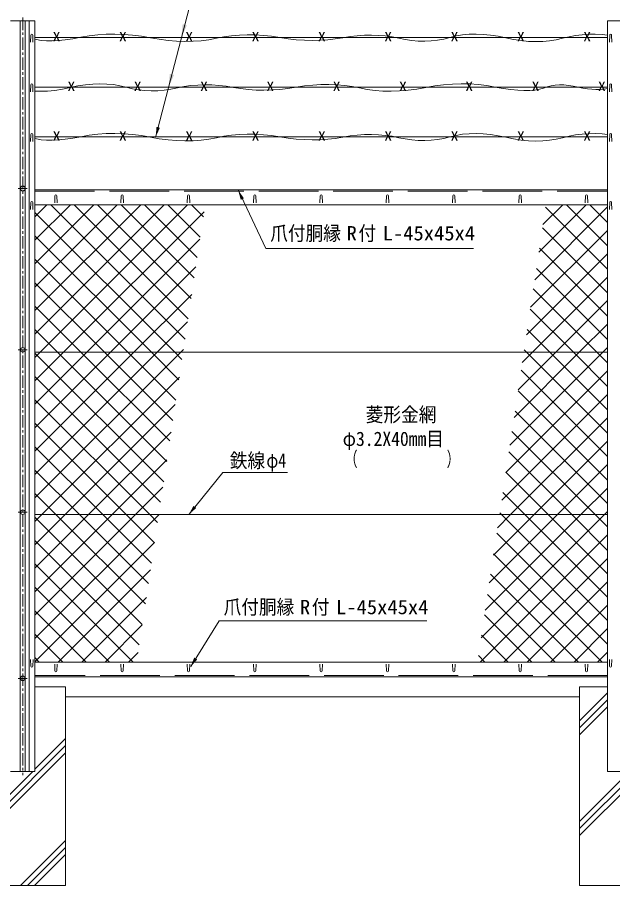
# Model space of a CAD drawing. Units: millimetres, scale not verified. Extents: x -4455 to 4455, y -3150 to 3150.
# Drawn here: x -3242 to -1447, y -786 to 1835 of the extents above; entities that cross this region are included whole.
import ezdxf
from ezdxf.enums import TextEntityAlignment as Align

# ---------------------------------------------------------------- set-up
doc = ezdxf.new("R2010")
doc.units = ezdxf.units.MM
doc.header["$LTSCALE"] = 30
doc.linetypes.add('DASHED', pattern=[7.5, 6, -1.5])
doc.linetypes.add('USER1', pattern=[2, 1.25, -0.25, 0.25, -0.25])
for name, color, linetype, lineweight in [('0-0_1部材', 3, 'Continuous', 18), ('0-3_8部品', 3, 'Continuous', 18), ('0-5_0', 3, 'Continuous', 18), ('0-6_4基礎', 4, 'Continuous', 18), ('0-7_2網', 4, 'Continuous', 18), ('0-A_6文字', 3, 'Continuous', 9), ('0-B_中心線', 1, 'USER1', 18), ('0-C_KOUZOU', 7, 'Continuous', 9), ('0-E_GL', 7, 'Continuous', 9)]:
    doc.layers.add(name, color=color, linetype=linetype, lineweight=lineweight)
doc.styles.add('ＭＳ ゴシック', font='')
doc.styles.get('ＭＳ ゴシック').set_extended_font_data('MS Gothic')

msp = doc.modelspace()

# ---------------------------------------------------------------- linework, layer by layer
at = {"layer": '0-0_1部材', "color": 7, "lineweight": 9}
for p, q in [((-3189.01, 1824.06), (-3262.01, 1824.06)), ((-3189.01, 1824.06), (-3189.01, -440.94)), ((-1462.01, 1824.06), (-1462.01, -440.94)), ((-1389.01, 1824.06), (-1462.01, 1824.06)), ((-3189.01, 1314.06), (-1462.01, 1314.06)), ((-3189.01, 1269.06), (-1462.01, 1269.06))]:
    msp.add_line(p, q, dxfattribs=at)
at = {"layer": '0-0_1部材'}
for p, q in [((-3233.01, 1824.06), (-3233.01, -440.94)), ((-3218.01, 1824.06), (-3218.01, -440.94)), ((-3206.51, 1824.06), (-3206.51, -440.94)), ((-3129.26, 1275.56), (-3128.51, 1296.06)), ((-3121.76, 1275.56), (-3122.51, 1296.06)), ((-2929.26, 1275.56), (-2928.51, 1296.06)), ((-2921.76, 1275.56), (-2922.51, 1296.06)), ((-2729.26, 1275.56), (-2728.51, 1296.06)), ((-2721.76, 1275.56), (-2722.51, 1296.06)), ((-2529.26, 1275.56), (-2528.51, 1296.06)), ((-2521.76, 1275.56), (-2522.51, 1296.06)), ((-2329.26, 1275.56), (-2328.51, 1296.06)), ((-2321.76, 1275.56), (-2322.51, 1296.06)), ((-2129.26, 1275.56), (-2128.51, 1296.06)), ((-2121.76, 1275.56), (-2122.51, 1296.06)), ((-1929.26, 1275.56), (-1928.51, 1296.06)), ((-1921.76, 1275.56), (-1922.51, 1296.06)), ((-1729.26, 1275.56), (-1728.51, 1296.06)), ((-1721.76, 1275.56), (-1722.51, 1296.06)), ((-1529.26, 1275.56), (-1528.51, 1296.06)), ((-1521.76, 1275.56), (-1522.51, 1296.06)), ((-1462.01, 824.06), (-3189.01, 824.06)), ((-1462.01, 334.06), (-3189.01, 334.06)), ((-3129.26, -117.44), (-3128.51, -137.94)), ((-3121.76, -117.44), (-3122.51, -137.94)), ((-2929.26, -117.44), (-2928.51, -137.94)), ((-2921.76, -117.44), (-2922.51, -137.94)), ((-2729.26, -117.44), (-2728.51, -137.94)), ((-2721.76, -117.44), (-2722.51, -137.94)), ((-2529.26, -117.44), (-2528.51, -137.94)), ((-2521.76, -117.44), (-2522.51, -137.94)), ((-2329.26, -117.44), (-2328.51, -137.94)), ((-2321.76, -117.44), (-2322.51, -137.94)), ((-2129.26, -117.44), (-2128.51, -137.94)), ((-2121.76, -117.44), (-2122.51, -137.94)), ((-1929.26, -117.44), (-1928.51, -137.94)), ((-1921.76, -117.44), (-1922.51, -137.94)), ((-1729.26, -117.44), (-1728.51, -137.94)), ((-1721.76, -117.44), (-1722.51, -137.94)), ((-1529.26, -117.44), (-1528.51, -137.94)), ((-1521.76, -117.44), (-1522.51, -137.94))]:
    msp.add_line(p, q, dxfattribs=at)
at = {"layer": '0-0_1部材', "color": 1}
for p, q in [((-1478.54, 1783.22), (-1462.01, 1781.65)), ((-3189.01, 1774.06), (-1462.01, 1774.06)), ((-3189.01, 1624.06), (-1462.01, 1624.06)), ((-3189.01, 1474.06), (-1462.01, 1474.06)), ((-1478.54, 1483.22), (-1462.01, 1481.65))]:
    msp.add_line(p, q, dxfattribs=at)
at = {"layer": '0-0_1部材', "color": 1, "linetype": 'DASHED'}
for p, q in [((-3189.01, 1310.06), (-1462.01, 1310.06)), ((-1462.01, -151.94), (-3189.01, -151.94))]:
    msp.add_line(p, q, dxfattribs=at)
at = {"layer": '0-0_1部材', "color": 1}
for points in [[(-3189.01, 1769.55), (-3183.76, 1767.94), (-3169.96, 1765.42), (-3154.41, 1764.06), (-3137.1, 1763.87), (-3118.04, 1764.84), (-3097.22, 1766.98), (-3074.64, 1770.29), (-3050.31, 1774.77), (-3024.97, 1779.17), (-2999.39, 1782.27), (-2973.56, 1784.07), (-2947.48, 1784.55), (-2921.14, 1783.73), (-2894.56, 1781.61), (-2867.74, 1778.17), (-2840.66, 1773.43), (-2813.74, 1768.69), (-2787.4, 1765.24), (-2761.64, 1763.1), (-2736.45, 1762.25), (-2711.83, 1762.7), (-2687.79, 1764.44), (-2664.33, 1767.49), (-2641.44, 1771.83), (-2618.68, 1776.24), (-2595.59, 1779.47), (-2572.17, 1781.53), (-2548.43, 1782.42), (-2524.37, 1782.13), (-2499.98, 1780.67), (-2475.26, 1778.04), (-2450.22, 1774.23), (-2425.21, 1770.37), (-2400.57, 1767.59), (-2376.31, 1765.88), (-2352.42, 1765.24), (-2328.9, 1765.68), (-2305.76, 1767.19), (-2283, 1769.77)], [(-2283, 1769.77), (-2260.61, 1773.43), (-2238.54, 1777.08), (-2216.75, 1779.62), (-2195.24, 1781.07), (-2174, 1781.42), (-2153.04, 1780.67), (-2132.35, 1778.83), (-2111.93, 1775.88), (-2091.79, 1771.83), (-2071.88, 1767.85), (-2052.14, 1765.09), (-2032.58, 1763.56), (-2013.19, 1763.25), (-1993.97, 1764.16), (-1974.93, 1766.29), (-1956.07, 1769.65), (-1937.38, 1774.23), (-1918.47, 1778.76), (-1898.93, 1781.95), (-1878.76, 1783.8), (-1857.97, 1784.32), (-1836.56, 1783.5), (-1814.52, 1781.35), (-1791.85, 1777.86), (-1768.57, 1773.03), (-1745.24, 1768.21), (-1722.46, 1764.72), (-1700.23, 1762.57), (-1678.56, 1761.75), (-1657.43, 1762.27), (-1636.85, 1764.12), (-1616.83, 1767.31), (-1597.35, 1771.83), (-1578.05, 1776.48), (-1558.55, 1780.02), (-1538.85, 1782.47), (-1518.94, 1783.82), (-1498.84, 1784.07), (-1478.54, 1783.22)], [(-3036.49, 1631.35), (-3059.16, 1627.86), (-3082.45, 1623.03), (-3105.78, 1618.21), (-3128.55, 1614.72), (-3150.78, 1612.57), (-3172.46, 1611.75), (-3189.01, 1612.15)], [(-2186.68, 1617.49), (-2209.57, 1621.83), (-2232.34, 1626.24), (-2255.43, 1629.47), (-2278.84, 1631.53), (-2302.58, 1632.42), (-2326.65, 1632.13), (-2351.03, 1630.67), (-2375.75, 1628.04), (-2400.79, 1624.23), (-2425.8, 1620.37), (-2450.44, 1617.59), (-2474.71, 1615.88), (-2498.6, 1615.24), (-2522.11, 1615.68), (-2545.25, 1617.19), (-2568.02, 1619.77), (-2590.41, 1623.43), (-2612.47, 1627.08), (-2634.26, 1629.62), (-2655.77, 1631.07), (-2677.01, 1631.42), (-2697.98, 1630.67), (-2718.67, 1628.83), (-2739.08, 1625.88), (-2759.22, 1621.83), (-2779.13, 1617.85), (-2798.87, 1615.09), (-2818.44, 1613.56), (-2837.83, 1613.25), (-2857.04, 1614.16), (-2876.08, 1616.29), (-2894.94, 1619.65), (-2913.63, 1624.23), (-2932.55, 1628.76), (-2952.09, 1631.95), (-2972.25, 1633.8), (-2993.04, 1634.32), (-3014.45, 1633.5), (-3036.49, 1631.35)], [(-1462.01, 1621.14), (-1466.77, 1619.74), (-1476.17, 1618.05), (-1486.42, 1617.15), (-1497.54, 1617.05), (-1509.52, 1617.76), (-1522.35, 1619.27), (-1536.05, 1621.58), (-1550.61, 1624.69), (-1565.35, 1627.72), (-1579.62, 1629.77), (-1593.42, 1630.85), (-1606.73, 1630.95), (-1619.57, 1630.08), (-1631.93, 1628.24), (-1643.81, 1625.42), (-1655.21, 1621.63), (-1667.25, 1617.94), (-1681.05, 1615.42), (-1696.6, 1614.06), (-1713.91, 1613.87), (-1732.98, 1614.84), (-1753.8, 1616.98), (-1776.37, 1620.29), (-1800.71, 1624.77), (-1826.04, 1629.17), (-1851.62, 1632.27), (-1877.46, 1634.07), (-1903.54, 1634.55), (-1929.87, 1633.73), (-1956.45, 1631.61), (-1983.28, 1628.17), (-2010.36, 1623.43), (-2037.27, 1618.69), (-2063.61, 1615.24), (-2089.37, 1613.1), (-2114.56, 1612.25), (-2139.18, 1612.7), (-2163.22, 1614.44), (-2186.68, 1617.49)], [(-3189.01, 1469.55), (-3183.76, 1467.94), (-3169.96, 1465.42), (-3154.41, 1464.06), (-3137.1, 1463.87), (-3118.04, 1464.84), (-3097.22, 1466.98), (-3074.64, 1470.29), (-3050.31, 1474.77), (-3024.97, 1479.17), (-2999.39, 1482.27), (-2973.56, 1484.07), (-2947.48, 1484.55), (-2921.14, 1483.73), (-2894.56, 1481.61), (-2867.74, 1478.17), (-2840.66, 1473.43), (-2813.74, 1468.69), (-2787.4, 1465.24), (-2761.64, 1463.1), (-2736.45, 1462.25), (-2711.83, 1462.7), (-2687.79, 1464.44), (-2664.33, 1467.49), (-2641.44, 1471.83), (-2618.68, 1476.24), (-2595.59, 1479.47), (-2572.17, 1481.53), (-2548.43, 1482.42), (-2524.37, 1482.13), (-2499.98, 1480.67), (-2475.26, 1478.04), (-2450.22, 1474.23), (-2425.21, 1470.37), (-2400.57, 1467.59), (-2376.31, 1465.88), (-2352.42, 1465.24), (-2328.9, 1465.68), (-2305.76, 1467.19), (-2283, 1469.77)], [(-2283, 1469.77), (-2260.61, 1473.43), (-2238.54, 1477.08), (-2216.75, 1479.62), (-2195.24, 1481.07), (-2174, 1481.42), (-2153.04, 1480.67), (-2132.35, 1478.83), (-2111.93, 1475.88), (-2091.79, 1471.83), (-2071.88, 1467.85), (-2052.14, 1465.09), (-2032.58, 1463.56), (-2013.19, 1463.25), (-1993.97, 1464.16), (-1974.93, 1466.29), (-1956.07, 1469.65), (-1937.38, 1474.23), (-1918.47, 1478.76), (-1898.93, 1481.95), (-1878.76, 1483.8), (-1857.97, 1484.32), (-1836.56, 1483.5), (-1814.52, 1481.35), (-1791.85, 1477.86), (-1768.57, 1473.03), (-1745.24, 1468.21), (-1722.46, 1464.72), (-1700.23, 1462.57), (-1678.56, 1461.75), (-1657.43, 1462.27), (-1636.85, 1464.12), (-1616.83, 1467.31), (-1597.35, 1471.83), (-1578.05, 1476.48), (-1558.55, 1480.02), (-1538.85, 1482.47), (-1518.94, 1483.82), (-1498.84, 1484.07), (-1478.54, 1483.22)]]:
    msp.add_lwpolyline(points, dxfattribs=at)
at = {"layer": '0-0_1部材'}
for centre, start, end in [((-3125.51, 1296.06), 0, 180), ((-2925.51, 1296.06), 0, 180), ((-2725.51, 1296.06), 0, 180), ((-2525.51, 1296.06), 0, 180), ((-2325.51, 1296.06), 0, 180), ((-2125.51, 1296.06), 0, 180), ((-1925.51, 1296.06), 0, 180), ((-1725.51, 1296.06), 0, 180), ((-1525.51, 1296.06), 0, 180), ((-3125.51, -137.94), 180, 0), ((-2925.51, -137.94), 180, 0), ((-2725.51, -137.94), 180, 0), ((-2525.51, -137.94), 180, 0), ((-2325.51, -137.94), 180, 0), ((-2125.51, -137.94), 180, 0), ((-1925.51, -137.94), 180, 0), ((-1725.51, -137.94), 180, 0), ((-1525.51, -137.94), 180, 0)]:
    msp.add_arc(centre, 3, start, end, dxfattribs=at)
at = {"layer": '0-3_8部品', "color": 1, "linetype": 'USER1'}
for p, q in [((-3238.95, 1318.51), (-3212.07, 1318.51)), ((-3238.94, 831.19), (-3212.06, 831.19)), ((-3238.94, 341.19), (-3212.06, 341.19)), ((-3238.94, -160.39), (-3212.06, -160.39))]:
    msp.add_line(p, q, dxfattribs=at)
at = {"layer": '0-3_8部品'}
msp.add_lwpolyline([(-3217.68, 1318.51), (-3221.6, 1325.3), (-3229.44, 1325.3), (-3233.36, 1318.51), (-3229.44, 1311.72), (-3221.6, 1311.72)], close=True, dxfattribs=at)
for centre in [(-3225.52, 1318.51), (-3225.51, 831.19), (-3225.51, 341.19), (-3225.51, -160.39)]:
    msp.add_circle(centre, 6.8, dxfattribs=at)
at = {"layer": '0-5_0'}
for p, q in [((-3202.26, 1760.43), (-3201.51, 1780.93)), ((-3194.76, 1760.43), (-3195.51, 1780.93)), ((-1456.26, 1760.43), (-1455.51, 1780.93)), ((-1448.76, 1760.43), (-1449.51, 1780.93)), ((-3202.26, 1610.43), (-3201.51, 1630.93)), ((-3194.76, 1610.43), (-3195.51, 1630.93)), ((-1456.26, 1610.43), (-1455.51, 1630.93)), ((-1448.76, 1610.43), (-1449.51, 1630.93)), ((-3202.26, 1460.43), (-3201.51, 1480.93)), ((-3194.76, 1460.43), (-3195.51, 1480.93)), ((-1456.26, 1460.43), (-1455.51, 1480.93)), ((-1448.76, 1460.43), (-1449.51, 1480.93)), ((-3202.26, 1255.43), (-3201.51, 1275.93)), ((-3194.76, 1255.43), (-3195.51, 1275.93)), ((-1456.26, 1255.43), (-1455.51, 1275.93)), ((-1448.76, 1255.43), (-1449.51, 1275.93)), ((-3202.01, -102.92), (-3201.26, -123.42)), ((-3194.51, -102.92), (-3195.26, -123.42)), ((-1456.51, -102.92), (-1455.76, -123.42)), ((-1449.01, -102.92), (-1449.76, -123.42))]:
    msp.add_line(p, q, dxfattribs=at)
for centre, start, end in [((-3198.51, 1780.93), 0, 180), ((-1452.51, 1780.93), 0, 180), ((-3198.51, 1630.93), 0, 180), ((-1452.51, 1630.93), 0, 180), ((-3198.51, 1480.93), 0, 180), ((-1452.51, 1480.93), 0, 180), ((-3198.51, 1275.93), 0, 180), ((-1452.51, 1275.93), 0, 180), ((-3198.26, -123.42), 180, 0), ((-1452.76, -123.42), 180, 0)]:
    msp.add_arc(centre, 3, start, end, dxfattribs=at)
at = {"layer": '0-6_4基礎', "color": 7, "lineweight": 9}
for p, q in [((-3189.01, -185.94), (-3096.56, -185.94)), ((-3096.56, -785.94), (-3096.56, -185.94)), ((-1546.56, -785.94), (-1546.56, -185.94)), ((-1546.56, -185.94), (-1462.01, -185.94)), ((-3346.56, -785.94), (-3096.56, -785.94)), ((-1546.56, -785.94), (-1296.56, -785.94))]:
    msp.add_line(p, q, dxfattribs=at)
at = {"layer": '0-6_4基礎'}
for p, q in [((-1546.56, -288.72), (-1462.01, -204.17)), ((-1546.56, -309.93), (-1462.01, -225.38)), ((-1546.56, -331.14), (-1462.01, -246.59)), ((-3346.56, -613.39), (-3096.56, -363.39)), ((-3189.01, -434.63), (-3096.56, -342.18)), ((-1546.56, -613.39), (-1296.56, -363.39)), ((-3346.56, -634.6), (-3096.56, -384.6)), ((-1546.56, -634.6), (-1296.56, -384.6)), ((-3346.56, -592.18), (-3195.32, -440.94)), ((-1546.56, -592.18), (-1395.32, -440.94)), ((-3232.5, -785.94), (-3096.56, -650)), ((-3211.29, -785.94), (-3096.56, -671.21)), ((-3190.08, -785.94), (-3096.56, -692.42))]:
    msp.add_line(p, q, dxfattribs=at)
at = {"layer": '0-7_2網'}
for p, q in [((-3189.01, 1232.72), (-3152.67, 1269.06)), ((-3189.01, 1162.01), (-3081.96, 1269.06)), ((-3189.01, 1091.3), (-3011.25, 1269.06)), ((-3189.01, 1020.59), (-2940.54, 1269.06)), ((-3189.01, 949.88), (-2869.83, 1269.06)), ((-3189.01, 879.17), (-2799.12, 1269.06)), ((-2736.12, 863.84), (-3141.33, 1269.06)), ((-2726.91, 925.35), (-3070.62, 1269.06)), ((-2717.71, 986.85), (-2999.91, 1269.06)), ((-2708.5, 1048.36), (-2929.2, 1269.06)), ((-2699.3, 1109.86), (-2858.49, 1269.06)), ((-2690.09, 1171.37), (-2787.78, 1269.06)), ((-2680.89, 1232.87), (-2717.07, 1269.06)), ((-1681.67, 1043), (-1462.01, 1262.67)), ((-1669.23, 1126.16), (-1526.33, 1269.06)), ((-1656.78, 1209.31), (-1597.04, 1269.06)), ((-1462.01, 1074.65), (-1648.96, 1261.6)), ((-1462.01, 1145.36), (-1585.7, 1269.06)), ((-1462.01, 1216.07), (-1514.99, 1269.06)), ((-1694.12, 959.85), (-1462.01, 1191.96)), ((-1462.01, 1003.94), (-1658.16, 1200.1)), ((-2837.76, 824.06), (-3189.01, 1175.31)), ((-3031.99, 824.06), (-2691.05, 1165)), ((-1462.01, 933.23), (-1667.37, 1138.59)), ((-2908.47, 824.06), (-3189.01, 1104.6)), ((-1706.56, 876.69), (-1462.01, 1121.25)), ((-2961.28, 824.06), (-2703.49, 1081.84)), ((-1462.01, 862.52), (-1676.57, 1077.09)), ((-1688.48, 824.06), (-1462.01, 1050.54)), ((-2979.18, 824.06), (-3189.01, 1033.89)), ((-2890.57, 824.06), (-2715.94, 998.69)), ((-1494.25, 824.06), (-1685.78, 1015.58)), ((-1617.77, 824.06), (-1462.01, 979.82)), ((-3049.89, 824.06), (-3189.01, 963.18)), ((-1564.96, 824.06), (-1694.98, 954.08)), ((-2819.86, 824.06), (-2728.38, 915.53)), ((-1635.67, 824.06), (-1704.19, 892.57)), ((-1547.06, 824.06), (-1462.01, 909.11)), ((-3189.01, 667.04), (-3031.99, 824.06)), ((-3189.01, 596.33), (-2961.28, 824.06)), ((-3189.01, 525.62), (-2890.57, 824.06)), ((-3189.01, 454.91), (-2819.86, 824.06)), ((-2800.55, 433.3), (-3189.01, 821.75)), ((-2782.14, 556.31), (-3049.89, 824.06)), ((-2772.94, 617.82), (-2979.18, 824.06)), ((-2763.73, 679.32), (-2908.47, 824.06)), ((-2754.53, 740.83), (-2837.76, 824.06)), ((-1756.34, 544.07), (-1476.35, 824.06)), ((-1743.9, 627.22), (-1547.06, 824.06)), ((-1731.45, 710.38), (-1617.77, 824.06)), ((-1719.01, 793.53), (-1688.48, 824.06)), ((-1706.39, 824.06), (-1713.39, 831.06)), ((-1462.01, 579.68), (-1706.39, 824.06)), ((-1462.01, 650.39), (-1635.67, 824.06)), ((-1462.01, 721.1), (-1564.96, 824.06)), ((-1462.01, 791.81), (-1494.25, 824.06)), ((-1476.35, 824.06), (-1462.01, 838.4)), ((-1768.79, 460.91), (-1462.01, 767.69)), ((-1462.01, 508.97), (-1722.6, 769.56)), ((-2809.76, 371.79), (-3189.01, 751.04)), ((-1462.01, 438.26), (-1731.8, 708.05)), ((-1781.23, 377.75), (-1462.01, 696.98)), ((-2842.73, 334.06), (-3189.01, 680.33)), ((-3097.72, 334.06), (-2765.72, 666.06)), ((-1462.01, 367.55), (-1741.01, 646.55)), ((-2913.44, 334.06), (-3189.01, 609.62)), ((-1754.22, 334.06), (-1462.01, 626.27)), ((-3027.01, 334.06), (-2778.16, 582.91)), ((-1499.23, 334.06), (-1750.21, 585.04)), ((-1683.51, 334.06), (-1462.01, 555.56)), ((-2984.15, 334.06), (-3189.01, 538.91)), ((-2956.3, 334.06), (-2790.61, 499.75)), ((-1569.94, 334.06), (-1759.42, 523.54)), ((-1612.8, 334.06), (-1462.01, 484.85)), ((-3054.86, 334.06), (-3189.01, 468.2)), ((-1640.65, 334.06), (-1768.62, 462.03)), ((-2885.59, 334.06), (-2803.05, 416.6)), ((-1711.36, 334.06), (-1777.83, 400.52)), ((-1542.09, 334.06), (-1462.01, 414.14)), ((-3189.01, 242.77), (-3097.72, 334.06)), ((-3189.01, 172.06), (-3027.01, 334.06)), ((-3189.01, 101.35), (-2956.3, 334.06)), ((-3189.01, 30.64), (-2885.59, 334.06)), ((-3189.01, -40.07), (-2815.5, 333.44)), ((-2864.99, 2.76), (-3189.01, 326.78)), ((-2846.58, 125.77), (-3054.86, 334.06)), ((-2837.37, 187.28), (-2984.15, 334.06)), ((-2828.17, 248.78), (-2913.44, 334.06)), ((-2818.96, 310.29), (-2842.73, 334.06)), ((-1831.02, 45.13), (-1542.09, 334.06)), ((-1818.57, 128.29), (-1612.8, 334.06)), ((-1806.12, 211.44), (-1683.51, 334.06)), ((-1793.68, 294.6), (-1754.22, 334.06)), ((-1462.01, 84.7), (-1711.36, 334.06)), ((-1462.01, 155.41), (-1640.65, 334.06)), ((-1462.01, 226.13), (-1569.94, 334.06)), ((-1462.01, 296.84), (-1499.23, 334.06)), ((-1845.67, -110.94), (-1462.01, 272.72)), ((-1462.01, -56.72), (-1796.24, 277.51)), ((-2874.19, -58.75), (-3189.01, 256.07)), ((-3189.01, -110.78), (-2827.94, 250.29)), ((-1478.49, -110.94), (-1805.44, 216.01)), ((-2892.71, -110.94), (-3189.01, 185.36)), ((-1774.96, -110.94), (-1462.01, 202.01)), ((-3118.46, -110.94), (-2840.39, 167.13)), ((-1549.2, -110.94), (-1814.65, 154.5)), ((-1704.25, -110.94), (-1462.01, 131.3)), ((-2963.42, -110.94), (-3189.01, 114.65)), ((-3047.75, -110.94), (-2852.83, 83.97)), ((-1619.91, -110.94), (-1823.85, 93)), ((-1633.54, -110.94), (-1462.01, 60.59)), ((-3034.13, -110.94), (-3189.01, 43.94)), ((-1690.62, -110.94), (-1833.06, 31.49)), ((-2977.04, -110.94), (-2865.28, 0.82)), ((-1562.82, -110.94), (-1462.01, -10.12)), ((-3104.84, -110.94), (-3189.01, -26.77)), ((-1761.33, -110.94), (-1842.26, -30.02)), ((-3175.55, -110.94), (-3189.01, -97.48)), ((-2906.33, -110.94), (-2877.72, -82.34)), ((-1832.05, -110.94), (-1851.47, -91.52)), ((-1492.11, -110.94), (-1462.01, -80.84))]:
    msp.add_line(p, q, dxfattribs=at)
for points in [[(-3189.01, 808.46), (-3173.41, 824.06), (-2728.41, 1269.06)], [(-3189.01, 737.75), (-3102.7, 824.06), (-2678.6, 1248.16)], [(-2745.32, 802.33), (-2767.05, 824.06), (-3189.01, 1246.02)], [(-2791.35, 494.81), (-3120.6, 824.06), (-3189.01, 892.47)], [(-3189.01, 384.2), (-2749.15, 824.06), (-2740.83, 832.38)], [(-3189.01, 313.49), (-3168.43, 334.06), (-2753.27, 749.22)], [(-2855.78, 64.27), (-3125.57, 334.06), (-3189.01, 397.49)], [(-1843.46, -38.02), (-1471.38, 334.06), (-1462.01, 343.43)], [(-1462.01, 13.99), (-1782.07, 334.06), (-1787.03, 339.02)]]:
    msp.add_lwpolyline(points, dxfattribs=at)
at = {"layer": '0-A_6文字', "color": 7}
for p, q in [((-2492.69, 1137.56), (-2575.32, 1312.12)), ((-2633.33, 13.16), (-2718.75, -124.26))]:
    msp.add_line(p, q, dxfattribs=at)
at = {"layer": '0-A_6文字', "color": 1, "lineweight": 18}
for p, q in [((-1866.26, 1137.56), (-2492.69, 1137.56)), ((-2006.9, 13.16), (-2633.33, 13.16))]:
    msp.add_line(p, q, dxfattribs=at)
at = {"layer": '0-A_6文字', "color": 7}
msp.add_lwpolyline([(-1975.06, 1885.99), (-2718.11, 1885.99), (-2824.06, 1475.99)], dxfattribs=at)
at = {"layer": '0-A_6文字', "color": 6, "lineweight": 18}
msp.add_lwpolyline([(-2427.57, 460.95), (-2622.11, 460.95), (-2723.95, 335.61)], dxfattribs=at)
at = {"layer": '0-A_6文字', "color": 1}
for points in [[(-2730.57, 1811.12), (-2743.48, 1814.45), (-2747.04, 1774.06)], [(-2769.33, 1661.12), (-2782.24, 1664.45), (-2785.8, 1624.06)]]:
    msp.add_solid(points, dxfattribs=at)
at = {"layer": '0-A_6文字', "color": 7}
for points in [[(-2824.56, 1474.06), (-2822.1, 1504.41), (-2812.01, 1501.8)], [(-2576.18, 1313.92), (-2558.63, 1289.04), (-2568.05, 1284.58)], [(-2719.8, -125.96), (-2708.39, -97.73), (-2699.54, -103.23)]]:
    msp.add_solid(points, dxfattribs=at)
at = {"layer": '0-A_6文字', "color": 6}
msp.add_solid([(-2725.21, 334.06), (-2710.33, 360.63), (-2702.25, 354.06)], dxfattribs=at)
at = {"layer": '0-B_中心線'}
msp.add_line((-3225.51, 1834.3), (-3225.51, -452.51), dxfattribs=at)
at = {"layer": '0-C_KOUZOU'}
for p, q in [((-1462.01, -110.94), (-3189.01, -110.94)), ((-1462.01, -155.94), (-3189.01, -155.94))]:
    msp.add_line(p, q, dxfattribs=at)
at = {"layer": '0-E_GL'}
for p, q in [((-3096.56, -215.94), (-1546.56, -215.94)), ((-3262.01, -440.94), (-3189.01, -440.94)), ((-1462.01, -440.94), (-1389.01, -440.94))]:
    msp.add_line(p, q, dxfattribs=at)

# ---------------------------------------------------------------- texts
at = {"layer": '0-0_1部材', "color": 1, "style": 'ＭＳ ゴシック', "width": 1.2}
for p in [(-3135.33, 1753.78), (-2935.33, 1753.78), (-2735.33, 1753.78), (-2535.33, 1753.78), (-2335.33, 1753.78), (-2135.33, 1753.78), (-1935.33, 1753.78), (-1735.33, 1753.78), (-1535.33, 1753.78), (-3090.82, 1603.78), (-2890.82, 1603.78), (-2690.82, 1603.78), (-2490.82, 1603.78), (-2290.82, 1603.78), (-2090.82, 1603.78), (-1890.82, 1603.78), (-1690.82, 1603.78), (-1490.82, 1603.78), (-3135.33, 1453.78), (-2935.33, 1453.78), (-2735.33, 1453.78), (-2535.33, 1453.78), (-2335.33, 1453.78), (-2135.33, 1453.78), (-1935.33, 1453.78), (-1735.33, 1453.78), (-1535.33, 1453.78)]:
    msp.add_text('X', height=28.81, dxfattribs=at).set_placement(p, align=Align.BOTTOM_LEFT)
at = {"layer": '0-A_6文字', "style": 'ＭＳ ゴシック'}
for s, height, width, p in [('爪付胴縁  付', 43.33, 0.9, (-2478.97, 1148.64)), ('R', 43.33, 1.05, (-2249.07, 1148.64)), ('L-45x45x4', 43.33, 1.05, (-2139.97, 1148.64)), ('菱形金網', 43.33, 0.9, (-2190.99, 601.43)), ('φ3.2X40mm目', 43.3, 0.9, (-2260.81, 528.24)), ('鉄線', 43.33, 0.9, (-2601.1, 462.65)), ('（\u3000\u3000\u3000 \u3000 \u3000\u3000）', 43.33, 0.65, (-2254.27, 467.09)), ('φ4', 43.33, 0.8, (-2490.76, 462.65)), ('爪付胴縁  付', 43.33, 0.9, (-2619.61, 20.4)), ('R', 43.33, 1.05, (-2389.71, 20.4)), ('L-45x45x4', 43.33, 1.05, (-2280.61, 20.4))]:
    msp.add_text(s, height=height, dxfattribs=dict(at, width=width)).set_placement(p, align=Align.BOTTOM_LEFT)

doc.saveas('drawing.dxf')
